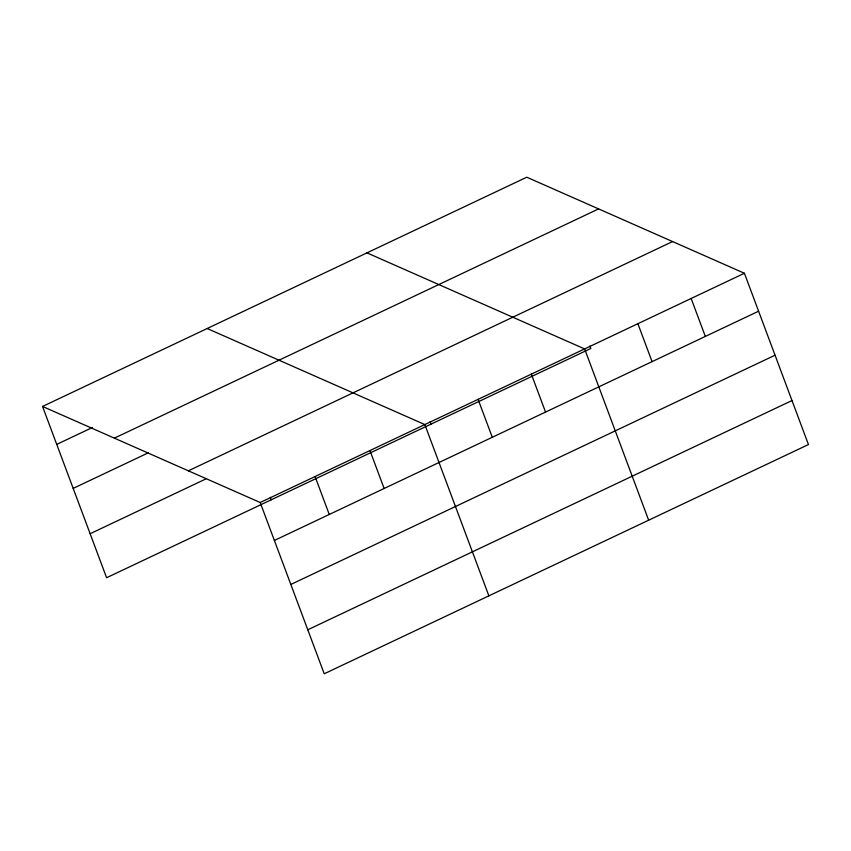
<?xml version="1.0" encoding="UTF-8"?>
<svg xmlns="http://www.w3.org/2000/svg" width="851" height="851" viewBox="0 0 851 851"><rect width="100%" height="100%" fill="white"/><g stroke="black" fill="none" stroke-linecap="round" stroke-linejoin="round"><path stroke-width="1.28" d="M42.55 406.448L526.769 177.21L744.412 273.267L808.45 444.552L324.231 673.79L260.193 502.515L42.55 406.448L106.588 577.733L590.807 348.485L589.892 346.038M56.73 444.392L92.525 427.447M114.374 438.148L598.593 208.91M73.186 488.389L148.34 452.806M188.369 470.816L672.588 241.567M90.132 533.726L205.857 478.943M260.193 502.515L744.412 273.267M274.384 540.449L758.592 311.211M290.829 584.456L775.048 355.207M307.785 629.783L791.994 400.544M366.972 252.864L584.626 348.921L648.653 520.195M207.187 328.507L424.83 424.575L488.868 595.849M691.15 298.488L705.33 336.422M637.888 323.71L652.068 361.643M531.354 374.142L545.544 412.075M478.092 399.353L492.282 437.286M430.095 421.692L431.01 424.138M369.951 450.551L384.131 488.485M315.072 476.528L329.263 514.472M270.31 497.346L271.224 499.782"/></g></svg>
